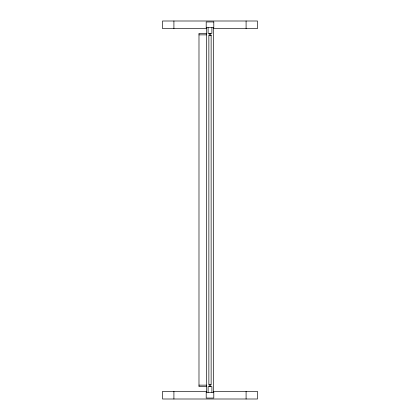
<?xml version="1.0" encoding="UTF-8"?>
<svg xmlns="http://www.w3.org/2000/svg" width="420" height="420" viewBox="0 0 420 420"><rect width="100%" height="100%" fill="white"/><g stroke="black" fill="none" stroke-linecap="round" stroke-linejoin="round"><path stroke-width="0.63" d="M206.719 28.597L162.514 28.597L162.514 21L257.486 21L257.486 28.597L213.281 28.597M206.582 33.348L198.986 33.348L198.986 386.652L206.582 386.652M198.986 34.865L206.582 34.865M198.986 385.135L206.582 385.135M206.719 391.403L162.514 391.403L162.514 399L257.486 399L257.486 391.403L213.281 391.403M246.089 21L246.089 28.597M246.089 391.403L246.089 399M213.418 27.646L213.418 392.354M211.901 27.646L211.901 33.348L208.1 33.348L208.1 27.646M211.901 392.354L211.901 386.652L208.1 386.652L208.1 392.354M210.761 33.348L210.761 35.248M210.761 384.752L210.761 386.652M209.239 33.348L209.239 35.248M209.239 384.752L209.239 386.652M206.582 27.646L206.582 392.354M173.911 21L173.911 28.597M173.911 391.403L173.911 399M213.801 21.95L206.199 21.95L206.199 27.646L213.801 27.646L213.801 21.95M211.139 35.248L208.861 35.248L208.861 384.752L211.139 384.752L211.139 35.248M213.801 392.354L206.199 392.354L206.199 398.05L213.801 398.05L213.801 392.354"/></g></svg>
